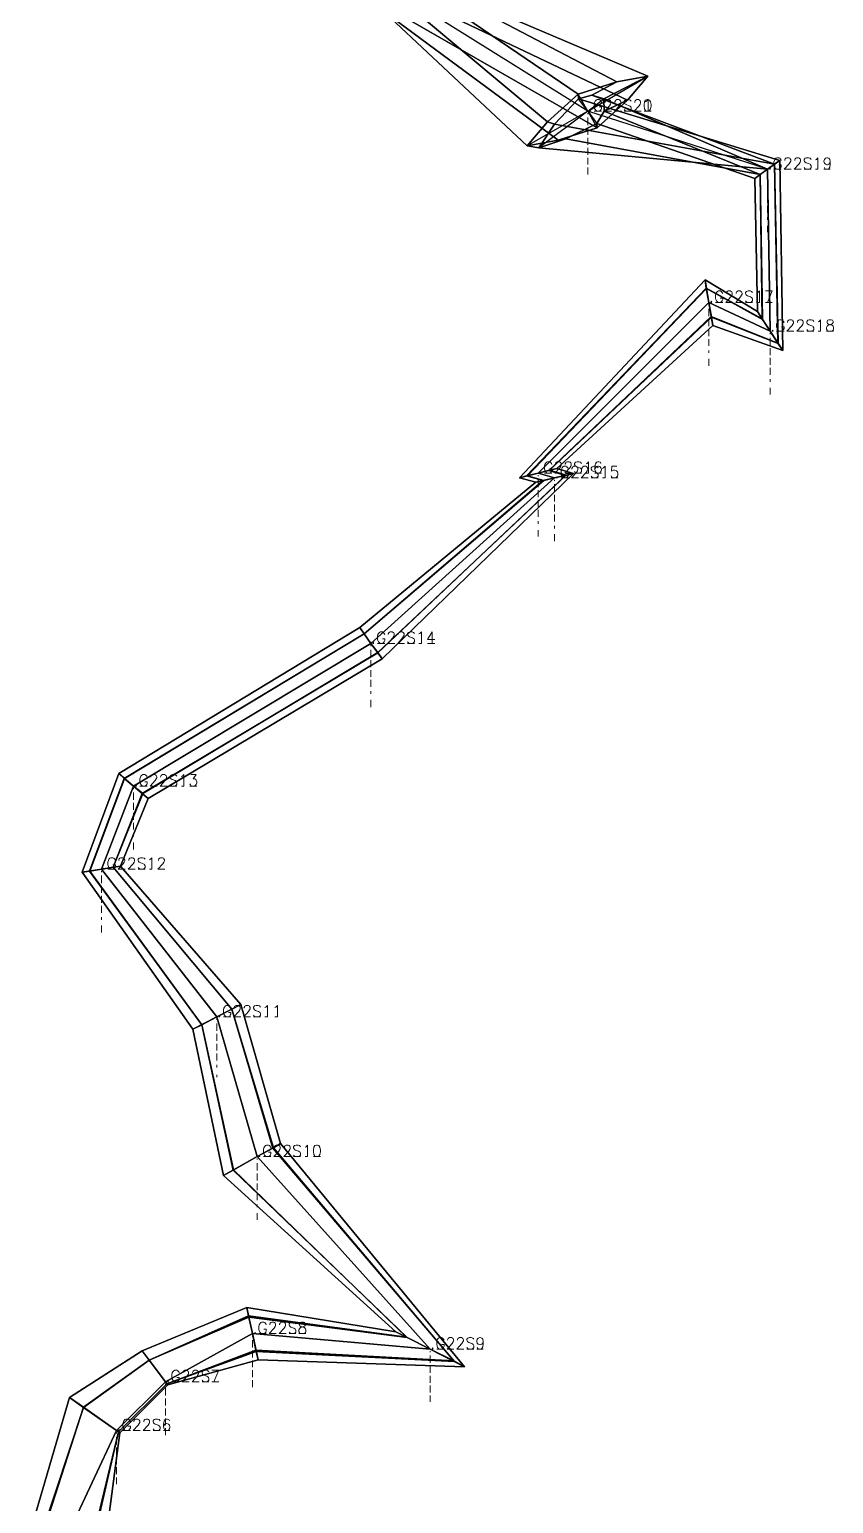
# Model space of a CAD drawing. Extents: x 34233638 to 35010029, y 7400000 to 8016345.
# Drawn here: x 34686423 to 34688512, y 7529201 to 7533031 of the extents above; entities that cross this region are included whole.
import ezdxf

# ---------------------------------------------------------------- set-up
doc = ezdxf.new("R2010")
doc.units = 0
doc.header["$LTSCALE"] = 6
doc.header["$MEASUREMENT"] = 0
for name, color, linetype in [('T-3DF1', 245, 'CONTINUOUS'), ('T-3DF2', 243, 'CONTINUOUS'), ('T-3DF3', 241, 'CONTINUOUS'), ('T-3DF4', 243, 'CONTINUOUS'), ('T-3DF5', 245, 'CONTINUOUS'), ('T-3DF6', 247, 'CONTINUOUS'), ('T-3DF7', 249, 'CONTINUOUS'), ('T-3DF8', 247, 'CONTINUOUS'), ('V-FIL', 41, 'CONTINUOUS'), ('V-PROFIL-C', 65, 'CONTINUOUS'), ('V-PROFIL-P', 65, 'CONTINUOUS'), ('V-STATION', 7, 'CONTINUOUS'), ('V-STATION-C1', 7, 'CONTINUOUS'), ('V-STATION-C2', 7, 'CONTINUOUS'), ('X-CONTOUR', 7, 'CONTINUOUS')]:
    doc.layers.add(name, color=color, linetype=linetype)
doc.styles.add('SIMPLEX', font='simplex')

msp = doc.modelspace()

# ---------------------------------------------------------------- linework, layer by layer
at = {"layer": 'T-3DF1'}
for points in [[(34687898, 7532776, -47033), (34687796, 7532744, -46895), (34687081, 7533273, -46642), (34687060, 7533257, -46766)], [(34687897, 7532787, -46638), (34687816, 7532747, -46495), (34687796, 7532744, -46895), (34687898, 7532776, -47033)], [(34688307, 7532644, -46867), (34688321, 7532654, -46749), (34687816, 7532747, -46495), (34687897, 7532787, -46638)], [(34688314, 7532298, -46830), (34688326, 7532279, -46706), (34688321, 7532654, -46749), (34688307, 7532644, -46867)], [(34687696, 7531866, -46687), (34687714, 7531871, -46592), (34688181, 7532359, -46662), (34688178, 7532381, -46786)], [(34688178, 7532381, -46786), (34688181, 7532359, -46662), (34688326, 7532279, -46706), (34688314, 7532298, -46830)], [(34687738, 7531855, -46406), (34687757, 7531859, -46311), (34687714, 7531871, -46592), (34687696, 7531866, -46687)], [(34687281, 7531477, -46406), (34687292, 7531461, -46285), (34687757, 7531859, -46311), (34687738, 7531855, -46406)], [(34686655, 7531098, -46406), (34686669, 7531085, -46311), (34687292, 7531461, -46285), (34687281, 7531477, -46406)], [(34686560, 7530841, -46398), (34686579, 7530844, -46303), (34686669, 7531085, -46311), (34686655, 7531098, -46406)], [(34686847, 7530433, -46424), (34686871, 7530445, -46296), (34686579, 7530844, -46303), (34686560, 7530841, -46398)], [(34686927, 7530053, -46350), (34686953, 7530068, -46247), (34686871, 7530445, -46296), (34686847, 7530433, -46424)], [(34687375, 7529647, -46362), (34687402, 7529633, -46258), (34686953, 7530068, -46247), (34686927, 7530053, -46350)], [(34686716, 7529597, -46515), (34686734, 7529573, -46411), (34686992, 7529688, -46289), (34686988, 7529710, -46394)], [(34686988, 7529710, -46394), (34686992, 7529688, -46289), (34687402, 7529633, -46258), (34687375, 7529647, -46362)], [(34686527, 7529476, -46431), (34686563, 7529451, -46325), (34686734, 7529573, -46411), (34686716, 7529597, -46515)], [(34686423, 7529120, -46431), (34686457, 7529120, -46397), (34686563, 7529451, -46325), (34686527, 7529476, -46431)]]:
    msp.add_3dface(points, dxfattribs=at)
at = {"layer": 'T-3DF2'}
for points in [[(34687796, 7532744, -46895), (34687716, 7532729, -46793), (34687102, 7533305, -46567), (34687081, 7533273, -46642)], [(34687816, 7532747, -46495), (34687746, 7532724, -46383), (34687716, 7532729, -46793), (34687796, 7532744, -46895)], [(34688321, 7532654, -46749), (34688340, 7532668, -46667), (34687746, 7532724, -46383), (34687816, 7532747, -46495)], [(34688326, 7532279, -46706), (34688347, 7532247, -46630), (34688340, 7532668, -46667), (34688321, 7532654, -46749)], [(34687714, 7531871, -46592), (34687744, 7531878, -46537), (34688188, 7532322, -46586), (34688181, 7532359, -46662)], [(34688181, 7532359, -46662), (34688188, 7532322, -46586), (34688347, 7532247, -46630), (34688326, 7532279, -46706)], [(34687757, 7531859, -46311), (34687787, 7531866, -46256), (34687744, 7531878, -46537), (34687714, 7531871, -46592)], [(34687292, 7531461, -46285), (34687310, 7531436, -46206), (34687787, 7531866, -46256), (34687757, 7531859, -46311)], [(34686669, 7531085, -46311), (34686693, 7531065, -46256), (34687310, 7531436, -46206), (34687292, 7531461, -46285)], [(34686579, 7530844, -46303), (34686610, 7530849, -46248), (34686693, 7531065, -46256), (34686669, 7531085, -46311)], [(34686871, 7530445, -46296), (34686910, 7530465, -46224), (34686610, 7530849, -46248), (34686579, 7530844, -46303)], [(34686953, 7530068, -46247), (34687014, 7530102, -46200), (34686910, 7530465, -46224), (34686871, 7530445, -46296)], [(34687402, 7529633, -46258), (34687464, 7529602, -46212), (34687014, 7530102, -46200), (34686953, 7530068, -46247)], [(34686734, 7529573, -46411), (34686776, 7529517, -46365), (34687002, 7529642, -46234), (34686992, 7529688, -46289)], [(34686992, 7529688, -46289), (34687002, 7529642, -46234), (34687464, 7529602, -46212), (34687402, 7529633, -46258)], [(34686563, 7529451, -46325), (34686649, 7529390, -46281), (34686776, 7529517, -46365), (34686734, 7529573, -46411)], [(34686457, 7529120, -46397), (34686523, 7529120, -46381), (34686649, 7529390, -46281), (34686563, 7529451, -46325)]]:
    msp.add_3dface(points, dxfattribs=at)
at = {"layer": 'T-3DF3'}
for points in [[(34687716, 7532729, -46793), (34687769, 7532791, -46895), (34687109, 7533343, -46642), (34687102, 7533305, -46567)], [(34687746, 7532724, -46383), (34687787, 7532785, -46495), (34687769, 7532791, -46895), (34687716, 7532729, -46793)], [(34688340, 7532668, -46667), (34688358, 7532681, -46749), (34687787, 7532785, -46495), (34687746, 7532724, -46383)], [(34688347, 7532247, -46630), (34688368, 7532215, -46706), (34688358, 7532681, -46749), (34688340, 7532668, -46667)], [(34687744, 7531878, -46537), (34687774, 7531886, -46592), (34688195, 7532284, -46662), (34688188, 7532322, -46586)], [(34688188, 7532322, -46586), (34688195, 7532284, -46662), (34688368, 7532215, -46706), (34688347, 7532247, -46630)], [(34687310, 7531436, -46206), (34687328, 7531412, -46285), (34687817, 7531873, -46311), (34687787, 7531866, -46256)], [(34687787, 7531866, -46256), (34687817, 7531873, -46311), (34687774, 7531886, -46592), (34687744, 7531878, -46537)], [(34686693, 7531065, -46256), (34686717, 7531046, -46311), (34687328, 7531412, -46285), (34687310, 7531436, -46206)], [(34686610, 7530849, -46248), (34686640, 7530854, -46303), (34686717, 7531046, -46311), (34686693, 7531065, -46256)], [(34686910, 7530465, -46224), (34686949, 7530485, -46296), (34686640, 7530854, -46303), (34686610, 7530849, -46248)], [(34687014, 7530102, -46200), (34687055, 7530124, -46251), (34686949, 7530485, -46296), (34686910, 7530465, -46224)], [(34687464, 7529602, -46212), (34687527, 7529570, -46258), (34687055, 7530124, -46251), (34687014, 7530102, -46200)], [(34686776, 7529517, -46365), (34686780, 7529512, -46435), (34687012, 7529596, -46289), (34687002, 7529642, -46234)], [(34687002, 7529642, -46234), (34687012, 7529596, -46289), (34687527, 7529570, -46258), (34687464, 7529602, -46212)], [(34686649, 7529390, -46281), (34686654, 7529387, -46351), (34686780, 7529512, -46435), (34686776, 7529517, -46365)], [(34686523, 7529120, -46381), (34686590, 7529120, -46397), (34686654, 7529387, -46351), (34686649, 7529390, -46281)]]:
    msp.add_3dface(points, dxfattribs=at)
at = {"layer": 'T-3DF4'}
for points in [[(34687769, 7532791, -46895), (34687848, 7532863, -47033), (34687105, 7533369, -46766), (34687109, 7533343, -46642)], [(34687787, 7532785, -46495), (34687849, 7532851, -46638), (34687848, 7532863, -47033), (34687769, 7532791, -46895)], [(34688358, 7532681, -46749), (34688372, 7532691, -46867), (34687849, 7532851, -46638), (34687787, 7532785, -46495)], [(34688368, 7532215, -46706), (34688380, 7532197, -46830), (34688372, 7532691, -46867), (34688358, 7532681, -46749)], [(34687774, 7531886, -46592), (34687793, 7531890, -46687), (34688198, 7532262, -46786), (34688195, 7532284, -46662)], [(34688195, 7532284, -46662), (34688198, 7532262, -46786), (34688380, 7532197, -46830), (34688368, 7532215, -46706)], [(34687328, 7531412, -46285), (34687339, 7531396, -46406), (34687836, 7531877, -46406), (34687817, 7531873, -46311)], [(34687817, 7531873, -46311), (34687836, 7531877, -46406), (34687793, 7531890, -46687), (34687774, 7531886, -46592)], [(34686717, 7531046, -46311), (34686731, 7531033, -46406), (34687339, 7531396, -46406), (34687328, 7531412, -46285)], [(34686640, 7530854, -46303), (34686659, 7530857, -46398), (34686731, 7531033, -46406), (34686717, 7531046, -46311)], [(34686949, 7530485, -46296), (34686972, 7530497, -46424), (34686659, 7530857, -46398), (34686640, 7530854, -46303)], [(34687055, 7530124, -46251), (34687075, 7530136, -46350), (34686972, 7530497, -46424), (34686949, 7530485, -46296)], [(34687527, 7529570, -46258), (34687553, 7529556, -46362), (34687075, 7530136, -46350), (34687055, 7530124, -46251)], [(34686780, 7529512, -46435), (34686782, 7529509, -46515), (34687017, 7529574, -46394), (34687012, 7529596, -46289)], [(34687012, 7529596, -46289), (34687017, 7529574, -46394), (34687553, 7529556, -46362), (34687527, 7529570, -46258)], [(34686654, 7529387, -46351), (34686658, 7529384, -46431), (34686782, 7529509, -46515), (34686780, 7529512, -46435)], [(34686590, 7529120, -46397), (34686623, 7529120, -46431), (34686658, 7529384, -46431), (34686654, 7529387, -46351)]]:
    msp.add_3dface(points, dxfattribs=at)
at = {"layer": 'T-3DF5'}
for points in [[(34687848, 7532863, -47033), (34687949, 7532895, -47171), (34687078, 7533352, -46941), (34687105, 7533369, -46766)], [(34687849, 7532851, -46638), (34687884, 7532861, -46693), (34687949, 7532895, -47171), (34687848, 7532863, -47033)], [(34688372, 7532691, -46867), (34688358, 7532681, -46985), (34687884, 7532861, -46693), (34687849, 7532851, -46638)], [(34688380, 7532197, -46830), (34688367, 7532216, -46944), (34688358, 7532681, -46985), (34688372, 7532691, -46867)], [(34687793, 7531890, -46687), (34687772, 7531885, -46834), (34688194, 7532285, -46900), (34688198, 7532262, -46786)], [(34688198, 7532262, -46786), (34688194, 7532285, -46900), (34688367, 7532216, -46944), (34688380, 7532197, -46830)], [(34687339, 7531396, -46406), (34687328, 7531411, -46501), (34687815, 7531872, -46554), (34687836, 7531877, -46406)], [(34687836, 7531877, -46406), (34687815, 7531872, -46554), (34687772, 7531885, -46834), (34687793, 7531890, -46687)], [(34686731, 7531033, -46406), (34686716, 7531046, -46528), (34687328, 7531411, -46501), (34687339, 7531396, -46406)], [(34686659, 7530857, -46398), (34686640, 7530854, -46519), (34686716, 7531046, -46528), (34686731, 7531033, -46406)], [(34686972, 7530497, -46424), (34686949, 7530485, -46578), (34686640, 7530854, -46519), (34686659, 7530857, -46398)], [(34687075, 7530136, -46350), (34687057, 7530125, -46420), (34686949, 7530485, -46578), (34686972, 7530497, -46424)], [(34687553, 7529556, -46362), (34687525, 7529571, -46496), (34687057, 7530125, -46420), (34687075, 7530136, -46350)], [(34686782, 7529509, -46515), (34686780, 7529512, -46595), (34687011, 7529599, -46522), (34687017, 7529574, -46394)], [(34687017, 7529574, -46394), (34687011, 7529599, -46522), (34687525, 7529571, -46496), (34687553, 7529556, -46362)], [(34686658, 7529384, -46431), (34686654, 7529387, -46536), (34686780, 7529512, -46595), (34686782, 7529509, -46515)], [(34686623, 7529120, -46431), (34686593, 7529120, -46535), (34686654, 7529387, -46536), (34686658, 7529384, -46431)]]:
    msp.add_3dface(points, dxfattribs=at)
at = {"layer": 'T-3DF6'}
for points in [[(34687949, 7532895, -47171), (34688029, 7532910, -47272), (34687054, 7533325, -47064), (34687078, 7533352, -46941)], [(34687884, 7532861, -46693), (34687915, 7532851, -46722), (34688029, 7532910, -47272), (34687949, 7532895, -47171)], [(34688358, 7532681, -46985), (34688340, 7532668, -47067), (34687915, 7532851, -46722), (34687884, 7532861, -46693)], [(34688367, 7532216, -46944), (34688347, 7532247, -47010), (34688340, 7532668, -47067), (34688358, 7532681, -46985)], [(34687772, 7531885, -46834), (34687744, 7531878, -46937), (34688188, 7532322, -46966), (34688194, 7532285, -46900)], [(34688194, 7532285, -46900), (34688188, 7532322, -46966), (34688347, 7532247, -47010), (34688367, 7532216, -46944)], [(34687328, 7531411, -46501), (34687310, 7531436, -46556), (34687787, 7531866, -46656), (34687815, 7531872, -46554)], [(34687815, 7531872, -46554), (34687787, 7531866, -46656), (34687744, 7531878, -46937), (34687772, 7531885, -46834)], [(34686716, 7531046, -46528), (34686693, 7531065, -46606), (34687310, 7531436, -46556), (34687328, 7531411, -46501)], [(34686640, 7530854, -46519), (34686610, 7530849, -46598), (34686693, 7531065, -46606), (34686716, 7531046, -46528)], [(34686949, 7530485, -46578), (34686910, 7530465, -46674), (34686610, 7530849, -46598), (34686640, 7530854, -46519)], [(34687057, 7530125, -46420), (34687014, 7530102, -46450), (34686910, 7530465, -46674), (34686949, 7530485, -46578)], [(34687525, 7529571, -46496), (34687464, 7529602, -46562), (34687014, 7530102, -46450), (34687057, 7530125, -46420)], [(34686780, 7529512, -46595), (34686776, 7529517, -46665), (34687002, 7529642, -46594), (34687011, 7529599, -46522)], [(34687011, 7529599, -46522), (34687002, 7529642, -46594), (34687464, 7529602, -46562), (34687525, 7529571, -46496)], [(34686654, 7529387, -46536), (34686649, 7529390, -46631), (34686776, 7529517, -46665), (34686780, 7529512, -46595)], [(34686593, 7529120, -46535), (34686523, 7529120, -46581), (34686649, 7529390, -46631), (34686654, 7529387, -46536)]]:
    msp.add_3dface(points, dxfattribs=at)
at = {"layer": 'T-3DF7'}
for points in [[(34688029, 7532910, -47272), (34687976, 7532848, -47171), (34687053, 7533288, -46941), (34687054, 7533325, -47064)], [(34687915, 7532851, -46722), (34687916, 7532819, -46693), (34687976, 7532848, -47171), (34688029, 7532910, -47272)], [(34688340, 7532668, -47067), (34688321, 7532654, -46985), (34687916, 7532819, -46693), (34687915, 7532851, -46722)], [(34688347, 7532247, -47010), (34688327, 7532278, -46944), (34688321, 7532654, -46985), (34688340, 7532668, -47067)], [(34687744, 7531878, -46937), (34687717, 7531871, -46834), (34688182, 7532358, -46900), (34688188, 7532322, -46966)], [(34688188, 7532322, -46966), (34688182, 7532358, -46900), (34688327, 7532278, -46944), (34688347, 7532247, -47010)], [(34687787, 7531866, -46656), (34687759, 7531859, -46554), (34687717, 7531871, -46834), (34687744, 7531878, -46937)], [(34687310, 7531436, -46556), (34687292, 7531461, -46501), (34687759, 7531859, -46554), (34687787, 7531866, -46656)], [(34686693, 7531065, -46606), (34686670, 7531085, -46528), (34687292, 7531461, -46501), (34687310, 7531436, -46556)], [(34686610, 7530849, -46598), (34686580, 7530844, -46519), (34686670, 7531085, -46528), (34686693, 7531065, -46606)], [(34686910, 7530465, -46674), (34686871, 7530445, -46578), (34686580, 7530844, -46519), (34686610, 7530849, -46598)], [(34687014, 7530102, -46450), (34686952, 7530067, -46421), (34686871, 7530445, -46578), (34686910, 7530465, -46674)], [(34687464, 7529602, -46562), (34687404, 7529632, -46496), (34686952, 7530067, -46421), (34687014, 7530102, -46450)], [(34686776, 7529517, -46665), (34686734, 7529573, -46619), (34686993, 7529685, -46522), (34687002, 7529642, -46594)], [(34687002, 7529642, -46594), (34686993, 7529685, -46522), (34687404, 7529632, -46496), (34687464, 7529602, -46562)], [(34686649, 7529390, -46631), (34686563, 7529450, -46571), (34686734, 7529573, -46619), (34686776, 7529517, -46665)], [(34686523, 7529120, -46581), (34686454, 7529120, -46535), (34686563, 7529450, -46571), (34686649, 7529390, -46631)]]:
    msp.add_3dface(points, dxfattribs=at)
at = {"layer": 'T-3DF8'}
for points in [[(34687976, 7532848, -47171), (34687898, 7532776, -47033), (34687060, 7533257, -46766), (34687053, 7533288, -46941)], [(34687916, 7532819, -46693), (34687897, 7532787, -46638), (34687898, 7532776, -47033), (34687976, 7532848, -47171)], [(34688321, 7532654, -46985), (34688307, 7532644, -46867), (34687897, 7532787, -46638), (34687916, 7532819, -46693)], [(34688327, 7532278, -46944), (34688314, 7532298, -46830), (34688307, 7532644, -46867), (34688321, 7532654, -46985)], [(34687717, 7531871, -46834), (34687696, 7531866, -46687), (34688178, 7532381, -46786), (34688182, 7532358, -46900)], [(34688182, 7532358, -46900), (34688178, 7532381, -46786), (34688314, 7532298, -46830), (34688327, 7532278, -46944)], [(34687759, 7531859, -46554), (34687738, 7531855, -46406), (34687696, 7531866, -46687), (34687717, 7531871, -46834)], [(34687292, 7531461, -46501), (34687281, 7531477, -46406), (34687738, 7531855, -46406), (34687759, 7531859, -46554)], [(34686670, 7531085, -46528), (34686655, 7531098, -46406), (34687281, 7531477, -46406), (34687292, 7531461, -46501)], [(34686580, 7530844, -46519), (34686560, 7530841, -46398), (34686655, 7531098, -46406), (34686670, 7531085, -46528)], [(34686871, 7530445, -46578), (34686847, 7530433, -46424), (34686560, 7530841, -46398), (34686580, 7530844, -46519)], [(34686952, 7530067, -46421), (34686927, 7530053, -46350), (34686847, 7530433, -46424), (34686871, 7530445, -46578)], [(34687404, 7529632, -46496), (34687375, 7529647, -46362), (34686927, 7530053, -46350), (34686952, 7530067, -46421)], [(34686734, 7529573, -46619), (34686716, 7529597, -46515), (34686988, 7529710, -46394), (34686993, 7529685, -46522)], [(34686993, 7529685, -46522), (34686988, 7529710, -46394), (34687375, 7529647, -46362), (34687404, 7529632, -46496)], [(34686563, 7529450, -46571), (34686527, 7529476, -46431), (34686716, 7529597, -46515), (34686734, 7529573, -46619)], [(34686454, 7529120, -46535), (34686423, 7529120, -46431), (34686527, 7529476, -46431), (34686563, 7529450, -46571)]]:
    msp.add_3dface(points, dxfattribs=at)
at = {"layer": 'V-FIL'}
for points in [[(34687873, 7532819, -47033), (34687083, 7533313, -46766)], [(34688340, 7532668, -46867), (34687873, 7532819, -46638)], [(34687873, 7532819, -46638), (34687873, 7532819, -47033)], [(34688347, 7532247, -46830), (34688340, 7532668, -46867)], [(34687744, 7531878, -46687), (34688188, 7532322, -46786)], [(34688188, 7532322, -46786), (34688347, 7532247, -46830)], [(34687787, 7531866, -46406), (34687744, 7531878, -46687)], [(34687310, 7531436, -46406), (34687787, 7531866, -46406)], [(34686693, 7531065, -46406), (34687310, 7531436, -46406)], [(34686610, 7530849, -46398), (34686693, 7531065, -46406)], [(34686910, 7530465, -46424), (34686610, 7530849, -46398)], [(34687014, 7530102, -46350), (34686910, 7530465, -46424)], [(34687464, 7529602, -46362), (34687014, 7530102, -46350)], [(34686776, 7529517, -46515), (34687002, 7529642, -46394)], [(34687002, 7529642, -46394), (34687464, 7529602, -46362)], [(34686649, 7529390, -46431), (34686776, 7529517, -46515)], [(34686523, 7529120, -46431), (34686649, 7529390, -46431)]]:
    msp.add_polyline3d(points, dxfattribs=at)
at = {"layer": 'V-PROFIL-C'}
for points in [[(34687873, 7532819, -47033), (34688029, 7532910, -47272)], [(34687873, 7532819, -46638), (34687915, 7532851, -46722)], [(34687873, 7532819, -47033), (34687716, 7532729, -46793)], [(34687873, 7532819, -46638), (34687746, 7532724, -46383)], [(34688340, 7532668, -46867), (34688340, 7532668, -46667)], [(34688340, 7532668, -46867), (34688340, 7532668, -47067)], [(34688188, 7532322, -46786), (34688188, 7532322, -46586)], [(34688188, 7532322, -46786), (34688188, 7532322, -46966)], [(34688347, 7532247, -46830), (34688347, 7532247, -46630)], [(34688347, 7532247, -46830), (34688347, 7532247, -47010)], [(34687744, 7531878, -46687), (34687744, 7531878, -46537)], [(34687744, 7531878, -46687), (34687744, 7531878, -46937)], [(34687787, 7531866, -46406), (34687787, 7531866, -46256)], [(34687787, 7531866, -46406), (34687787, 7531866, -46656)], [(34687310, 7531436, -46406), (34687310, 7531436, -46206)], [(34687310, 7531436, -46406), (34687310, 7531436, -46556)], [(34686693, 7531065, -46406), (34686693, 7531065, -46256)], [(34686693, 7531065, -46406), (34686693, 7531065, -46606)], [(34686610, 7530849, -46398), (34686610, 7530849, -46248)], [(34686610, 7530849, -46398), (34686610, 7530849, -46598)], [(34686910, 7530465, -46424), (34686910, 7530465, -46224)], [(34686910, 7530465, -46424), (34686910, 7530465, -46674)], [(34687014, 7530102, -46350), (34687014, 7530102, -46200)], [(34687014, 7530102, -46350), (34687014, 7530102, -46450)], [(34687002, 7529642, -46394), (34687002, 7529642, -46234)], [(34687002, 7529642, -46394), (34687002, 7529642, -46594)], [(34687464, 7529602, -46362), (34687464, 7529602, -46212)], [(34687464, 7529602, -46362), (34687464, 7529602, -46562)], [(34686776, 7529517, -46515), (34686776, 7529517, -46365)], [(34686776, 7529517, -46515), (34686776, 7529517, -46665)], [(34686649, 7529390, -46431), (34686649, 7529390, -46281)], [(34686649, 7529390, -46431), (34686649, 7529390, -46631)]]:
    msp.add_polyline3d(points, dxfattribs=at)
at = {"layer": 'V-PROFIL-P'}
for points in [[(34687873, 7532819, -47033), (34687848, 7532863, -47033)], [(34687873, 7532819, -46638), (34687849, 7532851, -46638)], [(34687873, 7532819, -46638), (34687897, 7532787, -46638)], [(34687873, 7532819, -47033), (34687898, 7532776, -47033)], [(34688340, 7532668, -46867), (34688372, 7532691, -46867)], [(34688340, 7532668, -46867), (34688307, 7532644, -46867)], [(34688188, 7532322, -46786), (34688178, 7532381, -46786)], [(34688188, 7532322, -46786), (34688198, 7532262, -46786)], [(34688347, 7532247, -46830), (34688314, 7532298, -46830)], [(34688347, 7532247, -46830), (34688380, 7532197, -46830)], [(34687744, 7531878, -46687), (34687696, 7531866, -46687)], [(34687744, 7531878, -46687), (34687793, 7531890, -46687)], [(34687787, 7531866, -46406), (34687836, 7531877, -46406)], [(34687787, 7531866, -46406), (34687738, 7531855, -46406)], [(34687310, 7531436, -46406), (34687281, 7531477, -46406)], [(34687310, 7531436, -46406), (34687339, 7531396, -46406)], [(34686693, 7531065, -46406), (34686655, 7531098, -46406)], [(34686693, 7531065, -46406), (34686731, 7531033, -46406)], [(34686610, 7530849, -46398), (34686560, 7530841, -46398)], [(34686610, 7530849, -46398), (34686659, 7530857, -46398)], [(34686910, 7530465, -46424), (34686972, 7530497, -46424)], [(34686910, 7530465, -46424), (34686847, 7530433, -46424)], [(34687014, 7530102, -46350), (34687075, 7530136, -46350)], [(34687014, 7530102, -46350), (34686927, 7530053, -46350)], [(34687002, 7529642, -46394), (34686988, 7529710, -46394)], [(34687002, 7529642, -46394), (34687017, 7529574, -46394)], [(34687464, 7529602, -46362), (34687375, 7529647, -46362)], [(34686776, 7529517, -46515), (34686716, 7529597, -46515)], [(34687464, 7529602, -46362), (34687553, 7529556, -46362)], [(34686776, 7529517, -46515), (34686782, 7529509, -46515)], [(34686649, 7529390, -46431), (34686527, 7529476, -46431)], [(34686649, 7529390, -46431), (34686658, 7529384, -46431)]]:
    msp.add_polyline3d(points, dxfattribs=at)
at = {"layer": 'X-CONTOUR'}
for p, q in [((34687848, 7532863, -100000), (34687105, 7533369, -100000)), ((34687898, 7532776, -100000), (34687060, 7533257, -100000)), ((34687849, 7532851, -100000), (34687848, 7532863, -100000)), ((34688372, 7532691, -100000), (34687849, 7532851, -100000)), ((34688307, 7532644, -100000), (34687897, 7532787, -100000)), ((34687897, 7532787, -100000), (34687898, 7532776, -100000)), ((34688380, 7532197, -100000), (34688372, 7532691, -100000)), ((34688314, 7532298, -100000), (34688307, 7532644, -100000)), ((34687696, 7531866, -100000), (34688178, 7532381, -100000)), ((34688178, 7532381, -100000), (34688314, 7532298, -100000)), ((34687793, 7531890, -100000), (34688198, 7532262, -100000)), ((34688198, 7532262, -100000), (34688380, 7532197, -100000)), ((34687339, 7531396, -100000), (34687836, 7531877, -100000)), ((34687836, 7531877, -100000), (34687793, 7531890, -100000)), ((34687281, 7531477, -100000), (34687738, 7531855, -100000)), ((34687738, 7531855, -100000), (34687696, 7531866, -100000)), ((34686655, 7531098, -100000), (34687281, 7531477, -100000)), ((34686731, 7531033, -100000), (34687339, 7531396, -100000)), ((34686560, 7530841, -100000), (34686655, 7531098, -100000)), ((34686659, 7530857, -100000), (34686731, 7531033, -100000)), ((34686847, 7530433, -100000), (34686560, 7530841, -100000)), ((34686972, 7530497, -100000), (34686659, 7530857, -100000)), ((34687075, 7530136, -100000), (34686972, 7530497, -100000)), ((34686927, 7530053, -100000), (34686847, 7530433, -100000)), ((34687553, 7529556, -100000), (34687075, 7530136, -100000)), ((34687375, 7529647, -100000), (34686927, 7530053, -100000)), ((34686716, 7529597, -100000), (34686988, 7529710, -100000)), ((34686988, 7529710, -100000), (34687375, 7529647, -100000)), ((34686527, 7529476, -100000), (34686716, 7529597, -100000)), ((34686782, 7529509, -100000), (34687017, 7529574, -100000)), ((34687017, 7529574, -100000), (34687553, 7529556, -100000)), ((34686658, 7529384, -100000), (34686782, 7529509, -100000)), ((34686423, 7529120, -100000), (34686527, 7529476, -100000)), ((34686623, 7529120, -100000), (34686658, 7529384, -100000))]:
    msp.add_line(p, q, dxfattribs=at)

# ---------------------------------------------------------------- texts
at = {"layer": 'V-STATION', "style": 'SIMPLEX'}
for s, p in [('.G22S20', (34687873, 7532819, -46638)), ('.G22S21', (34687873, 7532819, -47033)), ('.G22S19', (34688340, 7532668, -46867)), ('.G22S17', (34688188, 7532322, -46786)), ('.G22S18', (34688347, 7532247, -46830)), ('.G22S16', (34687744, 7531878, -46687)), ('.G22S15', (34687787, 7531866, -46406)), ('.G22S14', (34687310, 7531436, -46406)), ('.G22S13', (34686693, 7531065, -46406)), ('.G22S12', (34686610, 7530849, -46398)), ('.G22S11', (34686910, 7530465, -46424)), ('.G22S10', (34687014, 7530102, -46350)), ('.G22S8', (34687002, 7529642, -46394)), ('.G22S9', (34687464, 7529602, -46362)), ('.G22S7', (34686776, 7529517, -46515)), ('.G22S6', (34686649, 7529390, -46431))]:
    msp.add_text(s, height=30, dxfattribs=at).set_placement(p)
at = {"layer": 'V-STATION-C1', "extrusion": (5.32184e-17, -1, 2.66092e-16), "style": 'SIMPLEX'}
for s, p in [('.G22S20', (34687873, -46638, -7532819)), ('.G22S21', (34687873, -47033, -7532819)), ('.G22S19', (34688340, -46867, -7532668)), ('.G22S17', (34688188, -46786, -7532322)), ('.G22S18', (34688347, -46830, -7532247)), ('.G22S16', (34687744, -46687, -7531878)), ('.G22S15', (34687787, -46406, -7531866)), ('.G22S14', (34687310, -46406, -7531436)), ('.G22S13', (34686693, -46406, -7531065)), ('.G22S12', (34686610, -46398, -7530849)), ('.G22S11', (34686910, -46424, -7530465)), ('.G22S10', (34687014, -46350, -7530102)), ('.G22S8', (34687002, -46394, -7529642)), ('.G22S9', (34687464, -46362, -7529602)), ('.G22S7', (34686776, -46515, -7529517)), ('.G22S6', (34686649, -46431, -7529390))]:
    msp.add_text(s, height=30, dxfattribs=at).set_placement(p)
at = {"layer": 'V-STATION-C2', "extrusion": (-1, -3.87043e-15, 7.74086e-15), "style": 'SIMPLEX'}
for s, p in [('.G22S20', (-7532819, -46638, -34687873)), ('.G22S21', (-7532819, -47033, -34687873)), ('.G22S19', (-7532668, -46867, -34688340)), ('.G22S17', (-7532322, -46786, -34688188)), ('.G22S18', (-7532247, -46830, -34688347)), ('.G22S16', (-7531878, -46687, -34687744)), ('.G22S15', (-7531866, -46406, -34687787)), ('.G22S14', (-7531436, -46406, -34687310)), ('.G22S13', (-7531065, -46406, -34686693)), ('.G22S12', (-7530849, -46398, -34686610)), ('.G22S11', (-7530465, -46424, -34686910)), ('.G22S10', (-7530102, -46350, -34687014)), ('.G22S8', (-7529642, -46394, -34687002)), ('.G22S9', (-7529602, -46362, -34687464)), ('.G22S7', (-7529517, -46515, -34686776)), ('.G22S6', (-7529390, -46431, -34686649))]:
    msp.add_text(s, height=30, dxfattribs=at).set_placement(p)

doc.saveas('drawing.dxf')
